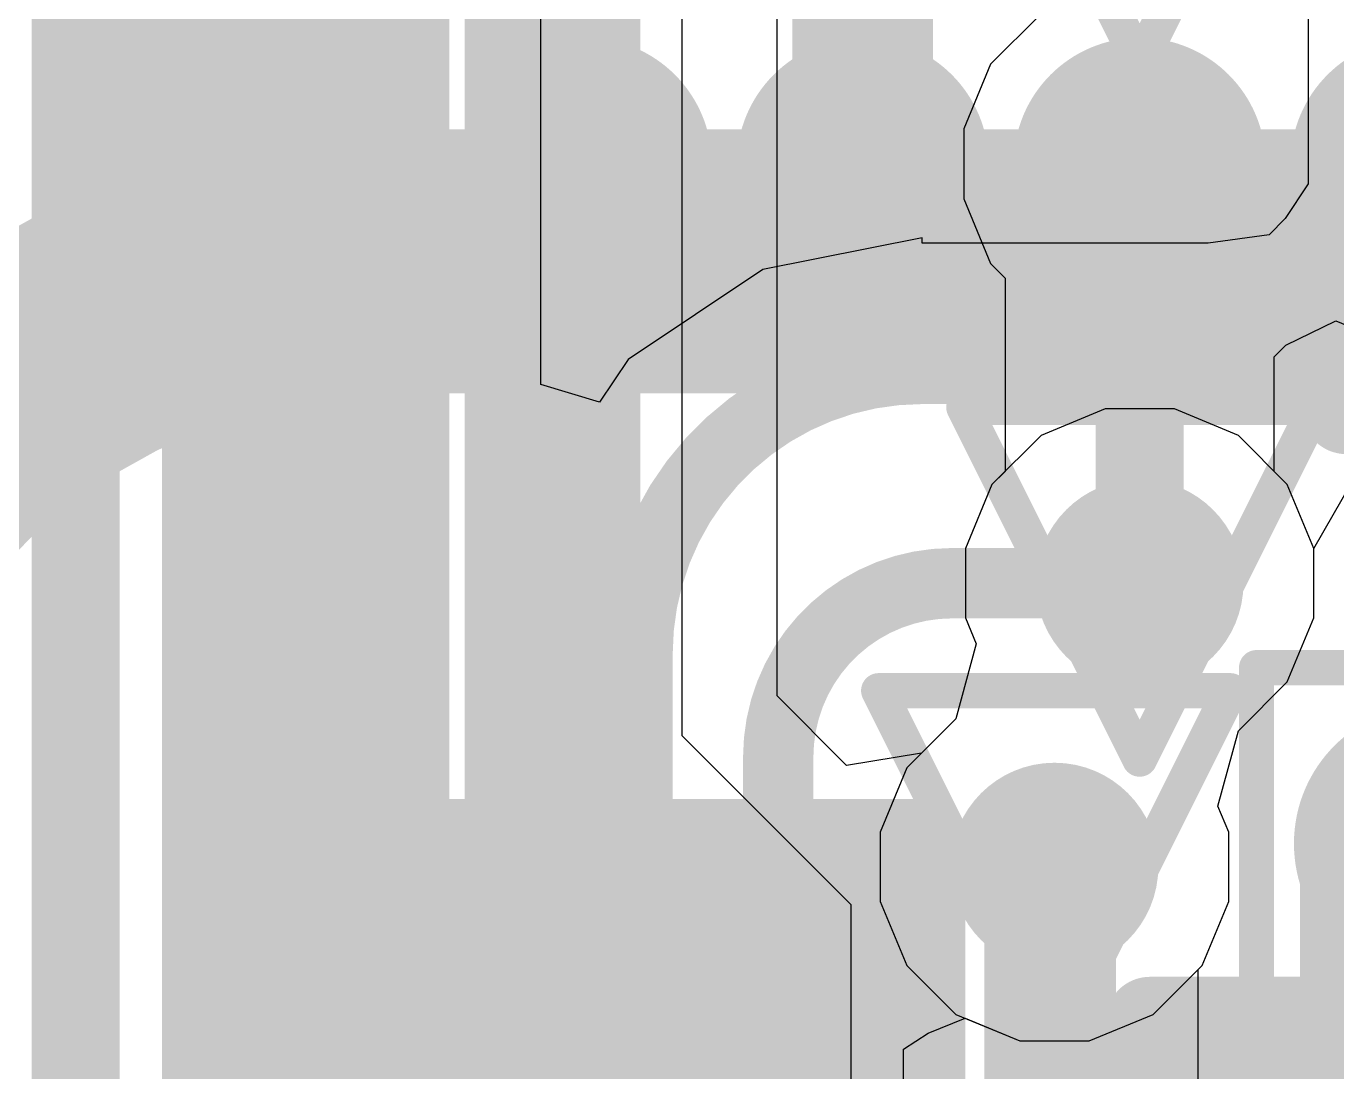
# Model space of a CAD drawing. Header units: inches. Extents: x -6 to 283, y -12 to 154.
# Drawn here: x 37.802 to 39.696, y 13.258 to 14.767 of the extents above; entities that cross this region are included whole.
import ezdxf

# ---------------------------------------------------------------- set-up
doc = ezdxf.new("R2010")
doc.units = ezdxf.units.IN
for name, color, linetype in [('Bottom Layer', 5, 'Continuous'), ('Bottom Overlay', 54, 'Continuous'), ('Bottom Paste', 16, 'Continuous'), ('Bottom Solder', 6, 'Continuous'), ('Drill Drawing', 1, 'Continuous'), ('GND-1', 16, 'Continuous'), ('GND-2', 90, 'Continuous'), ('GND-3', 216, 'Continuous'), ('GND-4', 54, 'Continuous'), ('PWR-1', 156, 'Continuous'), ('PWR-2', 130, 'Continuous'), ('Signal L1', 76, 'Continuous'), ('Signal L2', 6, 'Continuous'), ('Top Layer', 1, 'Continuous'), ('Via Holes', 16, 'Continuous')]:
    doc.layers.add(name, color=color, linetype=linetype)

# ---------------------------------------------------------------- blocks, each defined once
blk = doc.blocks.new('CSP1_56_1_96_20_B_54')
at = {"layer": 'Bottom Layer'}
h = blk.add_hatch(color=5, dxfattribs=at)
edge = h.paths.add_edge_path()
edge.add_arc((-0.6, 0.8), 0.127, 0, 360)
h = blk.add_hatch(color=5, dxfattribs=at)
edge = h.paths.add_edge_path()
edge.add_arc((-0.6, 0.4), 0.127, 0, 360)
h = blk.add_hatch(color=5, dxfattribs=at)
edge = h.paths.add_edge_path()
edge.add_arc((-0.6, 0), 0.127, 0, 360)
h = blk.add_hatch(color=5, dxfattribs=at)
edge = h.paths.add_edge_path()
edge.add_arc((-0.6, -0.4), 0.127, 0, 360)
h = blk.add_hatch(color=5, dxfattribs=at)
edge = h.paths.add_edge_path()
edge.add_arc((-0.6, -0.8), 0.127, 0, 360)
at = {"layer": 'Bottom Paste'}
h = blk.add_hatch(color=16, dxfattribs=at)
edge = h.paths.add_edge_path()
edge.add_arc((-0.6, 0.8), 0.127, 0, 360)
h = blk.add_hatch(color=16, dxfattribs=at)
edge = h.paths.add_edge_path()
edge.add_arc((-0.6, 0.4), 0.127, 0, 360)
h = blk.add_hatch(color=16, dxfattribs=at)
edge = h.paths.add_edge_path()
edge.add_arc((-0.6, 0), 0.127, 0, 360)
h = blk.add_hatch(color=16, dxfattribs=at)
edge = h.paths.add_edge_path()
edge.add_arc((-0.6, -0.4), 0.127, 0, 360)
h = blk.add_hatch(color=16, dxfattribs=at)
edge = h.paths.add_edge_path()
edge.add_arc((-0.6, -0.8), 0.127, 0, 360)
at = {"layer": 'Bottom Solder'}
h = blk.add_hatch(color=6, dxfattribs=at)
edge = h.paths.add_edge_path()
edge.add_arc((-0.6, 0.8), 0.182, 0, 360)
h = blk.add_hatch(color=6, dxfattribs=at)
edge = h.paths.add_edge_path()
edge.add_arc((-0.6, 0.4), 0.182, 0, 360)
h = blk.add_hatch(color=6, dxfattribs=at)
edge = h.paths.add_edge_path()
edge.add_arc((-0.6, 0), 0.182, 0, 360)
h = blk.add_hatch(color=6, dxfattribs=at)
edge = h.paths.add_edge_path()
edge.add_arc((-0.6, -0.4), 0.182, 0, 360)
h = blk.add_hatch(color=6, dxfattribs=at)
edge = h.paths.add_edge_path()
edge.add_arc((-0.6, -0.8), 0.182, 0, 360)
at = {"layer": 'Bottom Overlay'}
for points in [[(-0.8382, 1.0414, 0.127, 0.127, 0), (-0.8382, -0.5842, 0.127, 0.127, 0)], [(-0.8382, 1.0414, 0.127, 0.127, 0), (0.8382, 1.0414, 0.127, 0.127, 0)], [(-0.9556, -0.6984, 0.127, 0.127, 0), (-0.8286, -0.8254, 0.127, 0.127, 0)], [(-0.9556, -0.6984, 0.127, 0.127, 0), (-0.9556, -0.9524, 0.127, 0.127, 0)]]:
    blk.add_lwpolyline(points, format="xyseb", dxfattribs=at)
for points in [[(-0.87, 1.0414, 0.0635, 0.0635, 1), (-0.8065, 1.0414, 0.0635, 0.0635, 1)], [(-0.87, 1.0414, 0.0635, 0.0635, 1), (-0.8065, 1.0414, 0.0635, 0.0635, 1)], [(-0.87, -0.5842, 0.0635, 0.0635, 1), (-0.8065, -0.5842, 0.0635, 0.0635, 1)], [(-0.9873, -0.6984, 0.0635, 0.0635, 1), (-0.9238, -0.6984, 0.0635, 0.0635, 1)], [(-0.9873, -0.6984, 0.0635, 0.0635, 1), (-0.9238, -0.6984, 0.0635, 0.0635, 1)]]:
    blk.add_lwpolyline(points, format="xyseb", close=True, dxfattribs=at)
blk = doc.blocks.new('C___0402_B_379')
at = {"layer": 'Bottom Layer'}
for points in [[(-0.2413, 0.3175), (-0.2413, -0.3175), (-0.6985, -0.3175), (-0.6985, 0.3175)], [(0.6985, 0.3175), (0.6985, -0.3175), (0.2413, -0.3175), (0.2413, 0.3175)]]:
    blk.add_hatch(color=5, dxfattribs=at).paths.add_polyline_path(points)
at = {"layer": 'Bottom Paste'}
for points in [[(-0.2413, 0.3175), (-0.2413, -0.3175), (-0.6985, -0.3175), (-0.6985, 0.3175)], [(0.6985, 0.3175), (0.6985, -0.3175), (0.2413, -0.3175), (0.2413, 0.3175)]]:
    blk.add_hatch(color=16, dxfattribs=at).paths.add_polyline_path(points)
at = {"layer": 'Bottom Solder'}
for points in [[(-0.1813, 0.3775), (-0.1813, -0.3775), (-0.7585, -0.3775), (-0.7585, 0.3775)], [(0.7585, 0.3775), (0.7585, -0.3775), (0.1813, -0.3775), (0.1813, 0.3775)]]:
    blk.add_hatch(color=6, dxfattribs=at).paths.add_polyline_path(points)
at = {"layer": 'Bottom Overlay'}
for points in [[(-0.7874, -0.4064, 0.127, 0.127, 0), (-0.7874, 0.4064, 0.127, 0.127, 0)], [(-0.2794, 0.4064, 0.127, 0.127, 0), (-0.7874, 0.4064, 0.127, 0.127, 0)], [(0.7874, 0.4064, 0.127, 0.127, 0), (0.2794, 0.4064, 0.127, 0.127, 0)], [(0.7874, -0.4064, 0.127, 0.127, 0), (0.7874, 0.4064, 0.127, 0.127, 0)], [(-0.2794, -0.4064, 0.127, 0.127, 0), (-0.7874, -0.4064, 0.127, 0.127, 0)], [(0.7874, -0.4064, 0.127, 0.127, 0), (0.2794, -0.4064, 0.127, 0.127, 0)]]:
    blk.add_lwpolyline(points, format="xyseb", dxfattribs=at)
for points in [[(-0.8191, 0.4064, 0.0635, 0.0635, 1), (-0.7556, 0.4064, 0.0635, 0.0635, 1)], [(-0.8191, 0.4064, 0.0635, 0.0635, 1), (-0.7556, 0.4064, 0.0635, 0.0635, 1)], [(-0.3111, 0.4064, 0.0635, 0.0635, 1), (-0.2477, 0.4064, 0.0635, 0.0635, 1)], [(0.2477, 0.4064, 0.0635, 0.0635, 1), (0.3111, 0.4064, 0.0635, 0.0635, 1)], [(0.7556, 0.4064, 0.0635, 0.0635, 1), (0.8191, 0.4064, 0.0635, 0.0635, 1)], [(0.7556, 0.4064, 0.0635, 0.0635, 1), (0.8191, 0.4064, 0.0635, 0.0635, 1)], [(-0.8191, -0.4064, 0.0635, 0.0635, 1), (-0.7556, -0.4064, 0.0635, 0.0635, 1)], [(-0.8191, -0.4064, 0.0635, 0.0635, 1), (-0.7556, -0.4064, 0.0635, 0.0635, 1)], [(-0.3111, -0.4064, 0.0635, 0.0635, 1), (-0.2477, -0.4064, 0.0635, 0.0635, 1)], [(0.2477, -0.4064, 0.0635, 0.0635, 1), (0.3111, -0.4064, 0.0635, 0.0635, 1)], [(0.7556, -0.4064, 0.0635, 0.0635, 1), (0.8191, -0.4064, 0.0635, 0.0635, 1)], [(0.7556, -0.4064, 0.0635, 0.0635, 1), (0.8191, -0.4064, 0.0635, 0.0635, 1)]]:
    blk.add_lwpolyline(points, format="xyseb", close=True, dxfattribs=at)
blk = doc.blocks.new('C___0603_B_464')
at = {"layer": 'Bottom Layer'}
blk.add_hatch(color=5, dxfattribs=at).paths.add_polyline_path([(0.381, -0.4445), (0.381, 0.4445), (1.143, 0.4445), (1.143, -0.4445)])
at = {"layer": 'Bottom Paste'}
blk.add_hatch(color=16, dxfattribs=at).paths.add_polyline_path([(0.381, -0.4445), (0.381, 0.4445), (1.143, 0.4445), (1.143, -0.4445)])
at = {"layer": 'Bottom Solder'}
blk.add_hatch(color=6, dxfattribs=at).paths.add_polyline_path([(0.321, -0.5045), (0.321, 0.5045), (1.203, 0.5045), (1.203, -0.5045)])
at = {"layer": 'Bottom Overlay'}
for points in [[(0.4572, 0.5334, 0.127, 0.127, 0), (1.2446, 0.5334, 0.127, 0.127, 0)], [(1.2446, -0.5334, 0.127, 0.127, 0), (1.2446, 0.5334, 0.127, 0.127, 0)]]:
    blk.add_lwpolyline(points, format="xyseb", dxfattribs=at)
for points in [[(0.4254, 0.5334, 0.0635, 0.0635, 1), (0.4889, 0.5334, 0.0635, 0.0635, 1)], [(1.2128, 0.5334, 0.0635, 0.0635, 1), (1.2764, 0.5334, 0.0635, 0.0635, 1)], [(1.2128, 0.5334, 0.0635, 0.0635, 1), (1.2764, 0.5334, 0.0635, 0.0635, 1)]]:
    blk.add_lwpolyline(points, format="xyseb", close=True, dxfattribs=at)

msp = doc.modelspace()

# ---------------------------------------------------------------- hatches: boundary and pattern name
at = {"layer": 'Bottom Layer'}
h = msp.add_hatch(color=5, dxfattribs=at)
edge = h.paths.add_edge_path()
edge.add_arc((39.4108, 13.9631), 0.15, 0, 360)
h = msp.add_hatch(color=5, dxfattribs=at)
edge = h.paths.add_edge_path()
edge.add_arc((39.8337, 13.5872), 0.2, 0, 360)
h = msp.add_hatch(color=5, dxfattribs=at)
edge = h.paths.add_edge_path()
edge.add_arc((39.2878, 13.5539), 0.15, 0, 360)
at = {"layer": 'GND-1'}
h = msp.add_hatch(color=16, dxfattribs=at)
edge = h.paths.add_edge_path()
edge.add_arc((39.4108, 13.9631), 0.15, 0, 360)
h = msp.add_hatch(color=16, dxfattribs=at)
edge = h.paths.add_edge_path()
edge.add_arc((39.8337, 13.5872), 0.2, 0, 360)
h = msp.add_hatch(color=16, dxfattribs=at)
edge = h.paths.add_edge_path()
edge.add_arc((39.2878, 13.5539), 0.15, 0, 360)
at = {"layer": 'GND-2'}
h = msp.add_hatch(color=90, dxfattribs=at)
edge = h.paths.add_edge_path()
edge.add_arc((39.4108, 13.9631), 0.15, 0, 360)
h = msp.add_hatch(color=90, dxfattribs=at)
edge = h.paths.add_edge_path()
edge.add_arc((39.8337, 13.5872), 0.2, 0, 360)
h = msp.add_hatch(color=90, dxfattribs=at)
edge = h.paths.add_edge_path()
edge.add_arc((39.2878, 13.5539), 0.15, 0, 360)
at = {"layer": 'GND-3'}
h = msp.add_hatch(color=216, dxfattribs=at)
edge = h.paths.add_edge_path()
edge.add_arc((39.4108, 13.9631), 0.15, 0, 360)
h = msp.add_hatch(color=216, dxfattribs=at)
edge = h.paths.add_edge_path()
edge.add_arc((39.8337, 13.5872), 0.2, 0, 360)
h = msp.add_hatch(color=216, dxfattribs=at)
edge = h.paths.add_edge_path()
edge.add_arc((39.2878, 13.5539), 0.15, 0, 360)
at = {"layer": 'GND-4'}
h = msp.add_hatch(color=54, dxfattribs=at)
edge = h.paths.add_edge_path()
edge.add_arc((39.4108, 13.9631), 0.15, 0, 360)
h = msp.add_hatch(color=54, dxfattribs=at)
edge = h.paths.add_edge_path()
edge.add_arc((39.8337, 13.5872), 0.2, 0, 360)
h = msp.add_hatch(color=54, dxfattribs=at)
edge = h.paths.add_edge_path()
edge.add_arc((39.2878, 13.5539), 0.15, 0, 360)
at = {"layer": 'PWR-1'}
h = msp.add_hatch(color=156, dxfattribs=at)
edge = h.paths.add_edge_path()
edge.add_arc((39.4108, 13.9631), 0.15, 0, 360)
h = msp.add_hatch(color=156, dxfattribs=at)
edge = h.paths.add_edge_path()
edge.add_arc((39.8337, 13.5872), 0.2, 0, 360)
h = msp.add_hatch(color=156, dxfattribs=at)
edge = h.paths.add_edge_path()
edge.add_arc((39.2878, 13.5539), 0.15, 0, 360)
at = {"layer": 'PWR-2'}
h = msp.add_hatch(color=130, dxfattribs=at)
edge = h.paths.add_edge_path()
edge.add_arc((39.4108, 13.9631), 0.15, 0, 360)
h = msp.add_hatch(color=130, dxfattribs=at)
edge = h.paths.add_edge_path()
edge.add_arc((39.8337, 13.5872), 0.2, 0, 360)
h = msp.add_hatch(color=130, dxfattribs=at)
edge = h.paths.add_edge_path()
edge.add_arc((39.2878, 13.5539), 0.15, 0, 360)
at = {"layer": 'Signal L1'}
h = msp.add_hatch(color=76, dxfattribs=at)
edge = h.paths.add_edge_path()
edge.add_arc((39.4108, 13.9631), 0.15, 0, 360)
h = msp.add_hatch(color=76, dxfattribs=at)
edge = h.paths.add_edge_path()
edge.add_arc((39.8337, 13.5872), 0.2, 0, 360)
h = msp.add_hatch(color=76, dxfattribs=at)
edge = h.paths.add_edge_path()
edge.add_arc((39.2878, 13.5539), 0.15, 0, 360)
at = {"layer": 'Signal L2'}
h = msp.add_hatch(color=6, dxfattribs=at)
edge = h.paths.add_edge_path()
edge.add_arc((39.4108, 13.9631), 0.15, 0, 360)
h = msp.add_hatch(color=6, dxfattribs=at)
edge = h.paths.add_edge_path()
edge.add_arc((39.8337, 13.5872), 0.2, 0, 360)
h = msp.add_hatch(color=6, dxfattribs=at)
edge = h.paths.add_edge_path()
edge.add_arc((39.2878, 13.5539), 0.15, 0, 360)
at = {"layer": 'Top Layer'}
h = msp.add_hatch(color=1, dxfattribs=at)
edge = h.paths.add_edge_path()
edge.add_arc((39.4108, 13.9631), 0.15, 0, 360)
h = msp.add_hatch(color=1, dxfattribs=at)
edge = h.paths.add_edge_path()
edge.add_arc((39.8337, 13.5872), 0.2, 0, 360)
h = msp.add_hatch(color=1, dxfattribs=at)
edge = h.paths.add_edge_path()
edge.add_arc((39.2878, 13.5539), 0.15, 0, 360)
at = {"layer": 'Via Holes'}
h = msp.add_hatch(color=7, dxfattribs=at)
edge = h.paths.add_edge_path()
edge.add_arc((39.4108, 13.9631), 0.075, 0, 360)
h = msp.add_hatch(color=7, dxfattribs=at)
edge = h.paths.add_edge_path()
edge.add_arc((39.2878, 13.5539), 0.075, 0, 360)

# ---------------------------------------------------------------- linework, layer by layer
at = {"layer": 'Bottom Layer'}
for p, q in [((38.7495, 15.0461), (38.7495, 13.7434)), ((38.887, 13.8004), (38.887, 15.0461)), ((39.267, 14.7839), (39.1955, 14.7124)), ((39.1955, 14.7124), (39.1568, 14.6191)), ((39.1568, 14.6191), (39.1568, 14.518)), ((39.1568, 14.518), (39.1955, 14.4247)), ((39.1955, 14.4247), (39.2166, 14.4036)), ((39.2166, 14.4036), (39.2166, 14.1246)), ((39.6218, 14.307), (39.694, 14.342)), ((39.694, 14.342), (39.7603, 14.3145)), ((39.6051, 14.2899), (39.6218, 14.307)), ((39.6051, 14.1246), (39.6051, 14.2899)), ((39.2166, 14.1246), (39.1975, 14.1056)), ((39.6241, 14.1056), (39.6051, 14.1246)), ((39.1975, 14.1056), (39.1592, 14.0131)), ((39.6624, 14.0131), (39.6241, 14.1056)), ((39.1592, 14.0131), (39.1592, 13.913)), ((39.6624, 13.913), (39.6624, 14.0131)), ((39.1592, 13.913), (39.1747, 13.8756)), ((39.6241, 13.8205), (39.6624, 13.913)), ((39.1747, 13.8756), (39.1453, 13.7672)), ((39.5534, 13.7498), (39.6241, 13.8205)), ((38.9872, 13.7001), (38.887, 13.8004)), ((39.1453, 13.7672), (39.0956, 13.7175)), ((39.5239, 13.6413), (39.5534, 13.7498)), ((38.7495, 13.7434), (38.9937, 13.4993)), ((39.0956, 13.7175), (38.9872, 13.7001)), ((39.5394, 13.6039), (39.5239, 13.6413)), ((39.5394, 13.5038), (39.5394, 13.6039)), ((38.9937, 13.4993), (38.9937, 10.8164)), ((39.5011, 13.4114), (39.5394, 13.5038)), ((39.4954, 13.4056), (39.5011, 13.4114)), ((39.4954, 12.4508), (39.4954, 13.4056))]:
    msp.add_line(p, q, dxfattribs=at)
for points in [[(39.0108, 14.5685, 0.2032, 0.2032, 0), (39.0108, 14.9685, 0.2032, 0.2032, 0)], [(39.4108, 13.9631, 0.127, 0.127, 0), (39.4108, 14.5685, 0.127, 0.127, 0)], [(39.8328, 13.0148, 0.381, 0.381, 0), (39.8328, 13.5863, 0.381, 0.381, 0)], [(39.2752, 13.5413, 0.1778, 0.1778, 0), (39.2878, 13.5539, 0.1778, 0.1778, 0)], [(39.2752, 7.6367, 0.1778, 0.1778, 0), (39.2752, 13.5413, 0.1778, 0.1778, 0)]]:
    msp.add_lwpolyline(points, format="xyseb", dxfattribs=at)
for points in [[(38.96, 14.5685, 0.1016, 0.1016, 1), (39.0616, 14.5685, 0.1016, 0.1016, 1)], [(39.3791, 14.5685, 0.0635, 0.0635, 1), (39.4426, 14.5685, 0.0635, 0.0635, 1)], [(39.3791, 13.9631, 0.0635, 0.0635, 1), (39.4426, 13.9631, 0.0635, 0.0635, 1)], [(39.7375, 13.5863, 0.1905, 0.1905, 1), (39.928, 13.5863, 0.1905, 0.1905, 1)], [(39.2434, 13.5539, 0.0889, 0.0889, 1), (39.3323, 13.5539, 0.0889, 0.0889, 1)], [(39.2308, 13.5413, 0.0889, 0.0889, 1), (39.3197, 13.5413, 0.0889, 0.0889, 1)], [(39.2308, 13.5413, 0.0889, 0.0889, 1), (39.3197, 13.5413, 0.0889, 0.0889, 1)]]:
    msp.add_lwpolyline(points, format="xyseb", close=True, dxfattribs=at)
at = {"layer": 'Drill Drawing'}
for points in [[(38.7568, 15.2225, 0.0508, 0.0508, 0), (39.0108, 14.7145, 0.0508, 0.0508, 0)], [(39.0108, 14.7145, 0.0508, 0.0508, 0), (39.2648, 15.2225, 0.0508, 0.0508, 0)], [(39.1568, 15.2225, 0.0508, 0.0508, 0), (39.4108, 14.7145, 0.0508, 0.0508, 0)], [(39.4108, 14.7145, 0.0508, 0.0508, 0), (39.6648, 15.2225, 0.0508, 0.0508, 0)], [(39.1568, 14.2171, 0.0508, 0.0508, 0), (39.6648, 14.2171, 0.0508, 0.0508, 0)], [(39.1568, 14.2171, 0.0508, 0.0508, 0), (39.4108, 13.7091, 0.0508, 0.0508, 0)], [(39.4108, 13.7091, 0.0508, 0.0508, 0), (39.6648, 14.2171, 0.0508, 0.0508, 0)], [(39.5797, 13.8412, 0.0508, 0.0508, 0), (40.0877, 13.8412, 0.0508, 0.0508, 0)], [(39.5797, 13.3332, 0.0508, 0.0508, 0), (39.5797, 13.8412, 0.0508, 0.0508, 0)], [(39.0338, 13.8079, 0.0508, 0.0508, 0), (39.5418, 13.8079, 0.0508, 0.0508, 0)], [(39.0338, 13.8079, 0.0508, 0.0508, 0), (39.2878, 13.2999, 0.0508, 0.0508, 0)], [(39.2878, 13.2999, 0.0508, 0.0508, 0), (39.5418, 13.8079, 0.0508, 0.0508, 0)], [(39.5797, 13.3332, 0.0508, 0.0508, 0), (40.0877, 13.3332, 0.0508, 0.0508, 0)]]:
    msp.add_lwpolyline(points, format="xyseb", dxfattribs=at)
for points in [[(38.9981, 14.7145, 0.0254, 0.0254, 1), (39.0235, 14.7145, 0.0254, 0.0254, 1)], [(38.9981, 14.7145, 0.0254, 0.0254, 1), (39.0235, 14.7145, 0.0254, 0.0254, 1)], [(39.3981, 14.7145, 0.0254, 0.0254, 1), (39.4235, 14.7145, 0.0254, 0.0254, 1)], [(39.3981, 14.7145, 0.0254, 0.0254, 1), (39.4235, 14.7145, 0.0254, 0.0254, 1)], [(39.1441, 14.2171, 0.0254, 0.0254, 1), (39.1695, 14.2171, 0.0254, 0.0254, 1)], [(39.1441, 14.2171, 0.0254, 0.0254, 1), (39.1695, 14.2171, 0.0254, 0.0254, 1)], [(39.6521, 14.2171, 0.0254, 0.0254, 1), (39.6775, 14.2171, 0.0254, 0.0254, 1)], [(39.6521, 14.2171, 0.0254, 0.0254, 1), (39.6775, 14.2171, 0.0254, 0.0254, 1)], [(39.567, 13.8412, 0.0254, 0.0254, 1), (39.5924, 13.8412, 0.0254, 0.0254, 1)], [(39.567, 13.8412, 0.0254, 0.0254, 1), (39.5924, 13.8412, 0.0254, 0.0254, 1)], [(39.0211, 13.8079, 0.0254, 0.0254, 1), (39.0465, 13.8079, 0.0254, 0.0254, 1)], [(39.0211, 13.8079, 0.0254, 0.0254, 1), (39.0465, 13.8079, 0.0254, 0.0254, 1)], [(39.5291, 13.8079, 0.0254, 0.0254, 1), (39.5545, 13.8079, 0.0254, 0.0254, 1)], [(39.5291, 13.8079, 0.0254, 0.0254, 1), (39.5545, 13.8079, 0.0254, 0.0254, 1)], [(39.3981, 13.7091, 0.0254, 0.0254, 1), (39.4235, 13.7091, 0.0254, 0.0254, 1)], [(39.3981, 13.7091, 0.0254, 0.0254, 1), (39.4235, 13.7091, 0.0254, 0.0254, 1)], [(39.567, 13.3332, 0.0254, 0.0254, 1), (39.5924, 13.3332, 0.0254, 0.0254, 1)], [(39.567, 13.3332, 0.0254, 0.0254, 1), (39.5924, 13.3332, 0.0254, 0.0254, 1)], [(39.2751, 13.2999, 0.0254, 0.0254, 1), (39.3005, 13.2999, 0.0254, 0.0254, 1)], [(39.2751, 13.2999, 0.0254, 0.0254, 1), (39.3005, 13.2999, 0.0254, 0.0254, 1)]]:
    msp.add_lwpolyline(points, format="xyseb", close=True, dxfattribs=at)
at = {"layer": 'GND-1'}
for p, q in [((39.3608, 14.2147), (39.2683, 14.1763)), ((39.4609, 14.2147), (39.3608, 14.2147)), ((39.5534, 14.1763), (39.4609, 14.2147)), ((39.2683, 14.1763), (39.1975, 14.1056)), ((39.6241, 14.1056), (39.5534, 14.1763)), ((39.1975, 14.1056), (39.1592, 14.0131)), ((39.6624, 14.0131), (39.6241, 14.1056)), ((39.1592, 14.0131), (39.1592, 13.913)), ((39.6624, 13.913), (39.6624, 14.0131)), ((39.1592, 13.913), (39.1747, 13.8756)), ((39.6241, 13.8205), (39.6624, 13.913)), ((39.1747, 13.8756), (39.1453, 13.7672)), ((39.5534, 13.7498), (39.6241, 13.8205)), ((39.1453, 13.7672), (39.0745, 13.6964)), ((39.5239, 13.6413), (39.5534, 13.7498)), ((39.0745, 13.6964), (39.0362, 13.6039)), ((39.5394, 13.6039), (39.5239, 13.6413)), ((39.0362, 13.6039), (39.0362, 13.5038)), ((39.5394, 13.5038), (39.5394, 13.6039)), ((39.0362, 13.5038), (39.0745, 13.4114)), ((39.5011, 13.4114), (39.5394, 13.5038)), ((39.0745, 13.4114), (39.1453, 13.3406)), ((39.4304, 13.3406), (39.5011, 13.4114)), ((39.1453, 13.3406), (39.2378, 13.3023)), ((39.3379, 13.3023), (39.4304, 13.3406)), ((39.2378, 13.3023), (39.3379, 13.3023))]:
    msp.add_line(p, q, dxfattribs=at)
at = {"layer": 'GND-2'}
for p, q in [((39.3608, 14.2147), (39.2683, 14.1763)), ((39.4609, 14.2147), (39.3608, 14.2147)), ((39.5534, 14.1763), (39.4609, 14.2147)), ((39.2683, 14.1763), (39.1975, 14.1056)), ((39.6241, 14.1056), (39.5534, 14.1763)), ((39.1975, 14.1056), (39.1592, 14.0131)), ((39.6624, 14.0131), (39.6241, 14.1056)), ((39.1592, 14.0131), (39.1592, 13.913)), ((39.6624, 13.913), (39.6624, 14.0131)), ((39.1592, 13.913), (39.1747, 13.8756)), ((39.6241, 13.8205), (39.6624, 13.913)), ((39.1747, 13.8756), (39.1453, 13.7672)), ((39.5534, 13.7498), (39.6241, 13.8205)), ((39.1453, 13.7672), (39.0745, 13.6964)), ((39.5239, 13.6413), (39.5534, 13.7498)), ((39.0745, 13.6964), (39.0362, 13.6039)), ((39.5394, 13.6039), (39.5239, 13.6413)), ((39.0362, 13.6039), (39.0362, 13.5038)), ((39.5394, 13.5038), (39.5394, 13.6039)), ((39.0362, 13.5038), (39.0745, 13.4114)), ((39.5011, 13.4114), (39.5394, 13.5038)), ((39.0745, 13.4114), (39.1453, 13.3406)), ((39.4304, 13.3406), (39.5011, 13.4114)), ((39.1453, 13.3406), (39.2378, 13.3023)), ((39.3379, 13.3023), (39.4304, 13.3406)), ((39.2378, 13.3023), (39.3379, 13.3023))]:
    msp.add_line(p, q, dxfattribs=at)
at = {"layer": 'GND-3'}
for p, q in [((39.3608, 14.2147), (39.2683, 14.1763)), ((39.4609, 14.2147), (39.3608, 14.2147)), ((39.5534, 14.1763), (39.4609, 14.2147)), ((39.2683, 14.1763), (39.1975, 14.1056)), ((39.6241, 14.1056), (39.5534, 14.1763)), ((39.1975, 14.1056), (39.1592, 14.0131)), ((39.6624, 14.0131), (39.6241, 14.1056)), ((39.1592, 14.0131), (39.1592, 13.913)), ((39.6624, 13.913), (39.6624, 14.0131)), ((39.1592, 13.913), (39.1747, 13.8756)), ((39.6241, 13.8205), (39.6624, 13.913)), ((39.1747, 13.8756), (39.1453, 13.7672)), ((39.5534, 13.7498), (39.6241, 13.8205)), ((39.1453, 13.7672), (39.0745, 13.6964)), ((39.5239, 13.6413), (39.5534, 13.7498)), ((39.0745, 13.6964), (39.0362, 13.6039)), ((39.5394, 13.6039), (39.5239, 13.6413)), ((39.0362, 13.6039), (39.0362, 13.5038)), ((39.5394, 13.5038), (39.5394, 13.6039)), ((39.0362, 13.5038), (39.0745, 13.4114)), ((39.5011, 13.4114), (39.5394, 13.5038)), ((39.0745, 13.4114), (39.1453, 13.3406)), ((39.4304, 13.3406), (39.5011, 13.4114)), ((39.1453, 13.3406), (39.2378, 13.3023)), ((39.3379, 13.3023), (39.4304, 13.3406)), ((39.2378, 13.3023), (39.3379, 13.3023))]:
    msp.add_line(p, q, dxfattribs=at)
at = {"layer": 'GND-4'}
for p, q in [((39.3608, 14.2147), (39.2683, 14.1763)), ((39.4609, 14.2147), (39.3608, 14.2147)), ((39.5534, 14.1763), (39.4609, 14.2147)), ((39.2683, 14.1763), (39.1975, 14.1056)), ((39.6241, 14.1056), (39.5534, 14.1763)), ((39.1975, 14.1056), (39.1592, 14.0131)), ((39.6624, 14.0131), (39.6241, 14.1056)), ((39.1592, 14.0131), (39.1592, 13.913)), ((39.6624, 13.913), (39.6624, 14.0131)), ((39.1592, 13.913), (39.1747, 13.8756)), ((39.6241, 13.8205), (39.6624, 13.913)), ((39.1747, 13.8756), (39.1453, 13.7672)), ((39.5534, 13.7498), (39.6241, 13.8205)), ((39.1453, 13.7672), (39.0745, 13.6964)), ((39.5239, 13.6413), (39.5534, 13.7498)), ((39.0745, 13.6964), (39.0362, 13.6039)), ((39.5394, 13.6039), (39.5239, 13.6413)), ((39.0362, 13.6039), (39.0362, 13.5038)), ((39.5394, 13.5038), (39.5394, 13.6039)), ((39.0362, 13.5038), (39.0745, 13.4114)), ((39.5011, 13.4114), (39.5394, 13.5038)), ((39.0745, 13.4114), (39.1453, 13.3406)), ((39.4304, 13.3406), (39.5011, 13.4114)), ((39.1453, 13.3406), (39.2378, 13.3023)), ((39.3379, 13.3023), (39.4304, 13.3406)), ((39.2378, 13.3023), (39.3379, 13.3023))]:
    msp.add_line(p, q, dxfattribs=at)
at = {"layer": 'PWR-1'}
for points in [[(37.3662, 13.4522, 0.381, 0.381, -0.414214), (38.3419, 14.4279, 0.381, 0.381, 0)], [(38.3419, 14.4279, 0.381, 0.381, 0), (41.4618, 14.4279, 0.381, 0.381, 0)]]:
    msp.add_lwpolyline(points, format="xyseb", dxfattribs=at)
msp.add_lwpolyline([(38.2467, 14.4279, 0.1905, 0.1905, 1), (38.4372, 14.4279, 0.1905, 0.1905, 1)], format="xyseb", close=True, dxfattribs=at)
msp.add_lwpolyline([(38.2467, 14.4279, 0.1905, 0.1905, 1), (38.4372, 14.4279, 0.1905, 0.1905, 1)], format="xyseb", close=True, dxfattribs=at)
at = {"layer": 'PWR-2'}
for points in [[(38.1253, 8.9783, 0.254, 0.254, 0), (38.1253, 17.8915, 0.254, 0.254, 0)], [(38.5626, 9.1549, 0.254, 0.254, 0), (38.5626, 17.6132, 0.254, 0.254, 0)], [(39.2878, 12.0445, 0.1778, 0.1778, 0), (39.2878, 13.5539, 0.1778, 0.1778, 0)]]:
    msp.add_lwpolyline(points, format="xyseb", dxfattribs=at)
msp.add_lwpolyline([(39.2434, 13.5539, 0.0889, 0.0889, 1), (39.3323, 13.5539, 0.0889, 0.0889, 1)], format="xyseb", close=True, dxfattribs=at)
at = {"layer": 'Signal L2'}
for points in [[(39.2752, 13.5413, 0.1778, 0.1778, 0), (39.2878, 13.5539, 0.1778, 0.1778, 0)], [(39.2752, 12.3458, 0.1778, 0.1778, 0), (39.2752, 13.5413, 0.1778, 0.1778, 0)]]:
    msp.add_lwpolyline(points, format="xyseb", dxfattribs=at)
for points in [[(39.2434, 13.5539, 0.0889, 0.0889, 1), (39.3323, 13.5539, 0.0889, 0.0889, 1)], [(39.2308, 13.5413, 0.0889, 0.0889, 1), (39.3197, 13.5413, 0.0889, 0.0889, 1)], [(39.2308, 13.5413, 0.0889, 0.0889, 1), (39.3197, 13.5413, 0.0889, 0.0889, 1)]]:
    msp.add_lwpolyline(points, format="xyseb", close=True, dxfattribs=at)
at = {"layer": 'Top Layer'}
for p, q in [((38.5457, 14.2502), (38.5457, 17.2986)), ((39.6544, 15.1779), (39.6544, 14.5399)), ((39.6544, 14.5399), (39.6209, 14.4894)), ((39.6209, 14.4894), (39.5981, 14.4659)), ((39.5981, 14.4659), (39.51, 14.4538)), ((39.0964, 14.4618), (38.8667, 14.4161)), ((39.0964, 14.4538), (39.0964, 14.4618)), ((39.51, 14.4538), (39.0964, 14.4538)), ((38.8667, 14.4161), (38.6719, 14.286)), ((38.6719, 14.286), (38.6307, 14.2244)), ((38.6307, 14.2244), (38.5457, 14.2502)), ((39.6624, 14.0131), (39.7183, 14.1106)), ((39.6624, 13.913), (39.6624, 14.0131)), ((39.6241, 13.8205), (39.6624, 13.913)), ((39.5534, 13.7498), (39.6241, 13.8205)), ((39.5239, 13.6413), (39.5534, 13.7498)), ((39.5394, 13.6039), (39.5239, 13.6413)), ((39.5394, 13.5038), (39.5394, 13.6039)), ((39.5011, 13.4114), (39.5394, 13.5038)), ((39.4304, 13.3406), (39.5011, 13.4114)), ((39.1051, 13.3137), (39.1588, 13.335)), ((39.1588, 13.335), (39.2378, 13.3023)), ((39.3379, 13.3023), (39.4304, 13.3406)), ((39.0699, 13.2902), (39.1051, 13.3137)), ((39.0699, 7.1604), (39.0699, 13.2902)), ((39.2378, 13.3023), (39.3379, 13.3023))]:
    msp.add_line(p, q, dxfattribs=at)
for points in [[(37.8737, 9.7956, 0.127, 0.127, 0), (37.8737, 19.5575, 0.127, 0.127, 0)], [(38.2867, 6.8518, 0.254, 0.254, 0), (38.2867, 17.2986, 0.254, 0.254, 0)], [(39.8361, 14.5253, 0.1016, 0.1016, -0.389741), (39.6203, 14.2731, 0.1016, 0.1016, 0)], [(38.6855, 13.8616, 0.1016, 0.1016, -0.414214), (39.0964, 14.2725, 0.1016, 0.1016, 0)], [(39.0964, 14.2725, 0.1016, 0.1016, 0), (39.6087, 14.2725, 0.1016, 0.1016, 0)], [(39.6087, 14.2725, 0.1016, 0.1016, 0), (39.6094, 14.2725, 0.1016, 0.1016, 0)], [(39.6203, 14.2731, 0.1016, 0.1016, -0.027006), (39.6094, 14.2725, 0.1016, 0.1016, 0)], [(38.8887, 13.7121, 0.1016, 0.1016, -0.414214), (39.1396, 13.9631, 0.1016, 0.1016, 0)], [(39.1396, 13.9631, 0.1016, 0.1016, 0), (39.4108, 13.9631, 0.1016, 0.1016, 0)], [(38.6855, 6.9869, 0.1016, 0.1016, 0), (38.6855, 13.8616, 0.1016, 0.1016, 0)], [(38.8887, 7.1604, 0.1016, 0.1016, 0), (38.8887, 13.7121, 0.1016, 0.1016, 0)]]:
    msp.add_lwpolyline(points, format="xyseb", dxfattribs=at)
for points in [[(39.071, 14.2725, 0.0508, 0.0508, 1), (39.1218, 14.2725, 0.0508, 0.0508, 1)], [(39.071, 14.2725, 0.0508, 0.0508, 1), (39.1218, 14.2725, 0.0508, 0.0508, 1)], [(39.5833, 14.2725, 0.0508, 0.0508, 1), (39.6341, 14.2725, 0.0508, 0.0508, 1)], [(39.5833, 14.2725, 0.0508, 0.0508, 1), (39.6341, 14.2725, 0.0508, 0.0508, 1)], [(39.584, 14.2725, 0.0508, 0.0508, 1), (39.6348, 14.2725, 0.0508, 0.0508, 1)], [(39.584, 14.2725, 0.0508, 0.0508, 1), (39.6348, 14.2725, 0.0508, 0.0508, 1)], [(39.5949, 14.2731, 0.0508, 0.0508, 1), (39.6457, 14.2731, 0.0508, 0.0508, 1)], [(39.5949, 14.2731, 0.0508, 0.0508, 1), (39.6457, 14.2731, 0.0508, 0.0508, 1)], [(39.1142, 13.9631, 0.0508, 0.0508, 1), (39.165, 13.9631, 0.0508, 0.0508, 1)], [(39.1142, 13.9631, 0.0508, 0.0508, 1), (39.165, 13.9631, 0.0508, 0.0508, 1)], [(39.3854, 13.9631, 0.0508, 0.0508, 1), (39.4362, 13.9631, 0.0508, 0.0508, 1)], [(38.6601, 13.8616, 0.0508, 0.0508, 1), (38.7109, 13.8616, 0.0508, 0.0508, 1)], [(38.6601, 13.8616, 0.0508, 0.0508, 1), (38.7109, 13.8616, 0.0508, 0.0508, 1)], [(38.8633, 13.7121, 0.0508, 0.0508, 1), (38.9141, 13.7121, 0.0508, 0.0508, 1)], [(38.8633, 13.7121, 0.0508, 0.0508, 1), (38.9141, 13.7121, 0.0508, 0.0508, 1)]]:
    msp.add_lwpolyline(points, format="xyseb", close=True, dxfattribs=at)

# ---------------------------------------------------------------- block references
for name, p, rotation in [('CSP1_56_1_96_20_B_54', (39.0108, 15.1685), 90), ('C___0402_B_379', (39.8319, 12.544), 270)]:
    msp.add_blockref(name, p, dxfattribs=dict(rotation=rotation))
msp.add_blockref('C___0603_B_464', (37.8507, 13.0548))

doc.saveas('drawing.dxf')
